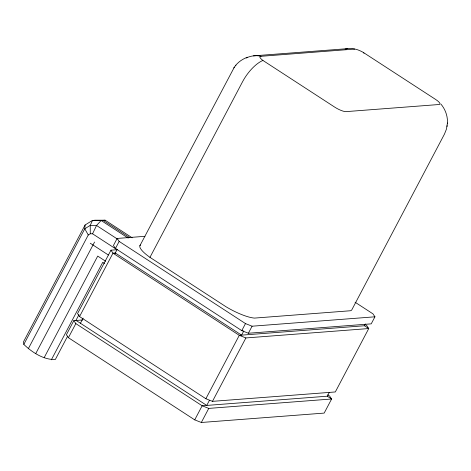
<?xml version="1.0" encoding="UTF-8"?>
<svg xmlns="http://www.w3.org/2000/svg" width="471" height="471" viewBox="0 0 471 471"><rect width="100%" height="100%" fill="white"/><g stroke="black" fill="none" stroke-linecap="round" stroke-linejoin="round"><path stroke-width="0.71" d="M447.338 123.844C448.039 116.714 445.495 109.443 440.862 104.032M132.18 237.796L105.11 220.192L92.534 220.369L85.098 224.991L84.798 228.765L23.827 344.407C31.898 352.226 43.756 360.032 55.331 359.503L67.665 336.106M140.417 245.014A27.347 6.57 27.8 0 0 149.961 257.349L226.068 306.786A27.389 6.576 27.8 0 0 254.523 318.09L350.495 310.748A27.389 6.576 27.8 0 0 351.943 309.582L444.465 134.094L446.443 129.125L447.432 123.002M447.032 126.511L447.132 125.639M28.289 348.758L88.265 235L90.261 233.763L92.563 233.799L96.537 225.479L101.13 220.499L105.11 220.192M85.098 224.991L23.55 341.722L23.827 344.407M35.737 353.603L94.565 242.023M44.18 357.648L97.721 256.089L105.651 261.246M51.351 359.809L102.749 262.318L104.58 263.501M82.702 319.956L73.829 320.633L66.399 334.722L68.401 337.701L194.723 419.861L201.323 422.487L324.178 413.091L331.608 399.002L329.6 396.029L327.751 394.822M116.82 249.736L110.968 250.183L77.544 313.592L79.546 316.565L205.868 398.731L212.468 401.351L335.317 391.954L368.746 328.552L366.744 325.579L364.895 324.372M144.95 236.318L117.161 238.444L113.446 245.491L115.448 248.464L241.776 330.63L248.376 333.25L371.225 323.854L374.94 316.806L372.938 313.833L355.063 302.211M75.89 320.504L78.975 314.657M68.401 337.701L75.831 323.606L73.829 320.633M79.546 316.565L112.975 253.162L115.271 252.986L241.594 335.152L243.76 331.042M115.448 248.464L119.163 241.417L117.161 238.444M115.271 252.986L117.132 249.459M80.429 323.259L83.126 318.131M139.899 245.715L234.311 67.229M149.961 257.349L242.488 81.86A26.882 11.651 -55.4 0 1 262.906 60.435L334.734 107.135A9.373 2.255 27.8 0 0 346.044 111.627L439.013 104.515A9.373 2.255 27.8 0 0 435.581 99.416L363.041 52.269A9.338 2.243 27.8 0 0 355.069 49.108L354.716 49.066A26.882 23.35 -87.9 0 0 345.155 49.102M194.723 419.861L202.153 405.772L327.304 396.199L331.608 399.002L208.753 408.398L202.153 405.772L75.831 323.606M205.868 398.731L239.297 335.323L364.448 325.755L368.746 328.552L245.897 337.948L239.297 335.323L112.975 253.162L110.968 250.183M374.94 316.806L252.085 326.203L245.485 323.583L241.776 330.63L242.924 330.542M209.454 400.297L206.751 405.425L76.125 320.457M201.323 422.487L208.753 408.398M212.468 401.351L245.897 337.948M248.376 333.25L252.085 326.203M327.304 396.199L329.329 392.361M364.448 325.755L365.372 323.989M235.406 65.775C238.426 61.772 242.789 58.957 247.452 57.215M233.793 67.924L235.912 65.092M354.716 49.066L260.375 56.349A9.338 2.243 27.8 0 0 262.477 60.1L262.906 60.418M253.457 55.861L347.533 48.666M113.346 253.404L115.648 253.227M94.524 220.216L103.12 220.346L129.572 237.549M128.2 238.102L101.13 220.499L92.534 220.369L90.244 225.385L90.261 233.763M117.308 238.985L96.537 225.479L90.244 225.385L84.798 228.765L88.265 235M119.163 241.417L245.485 323.583M92.563 233.799L117.044 249.724M90.267 243.23L108.354 254.994M246.174 58.01A26.871 24.657 82.9 0 1 261.04 56.232M363.565 52.599A26.882 6.877 -58.4 0 1 363.971 53.282"/></g></svg>
